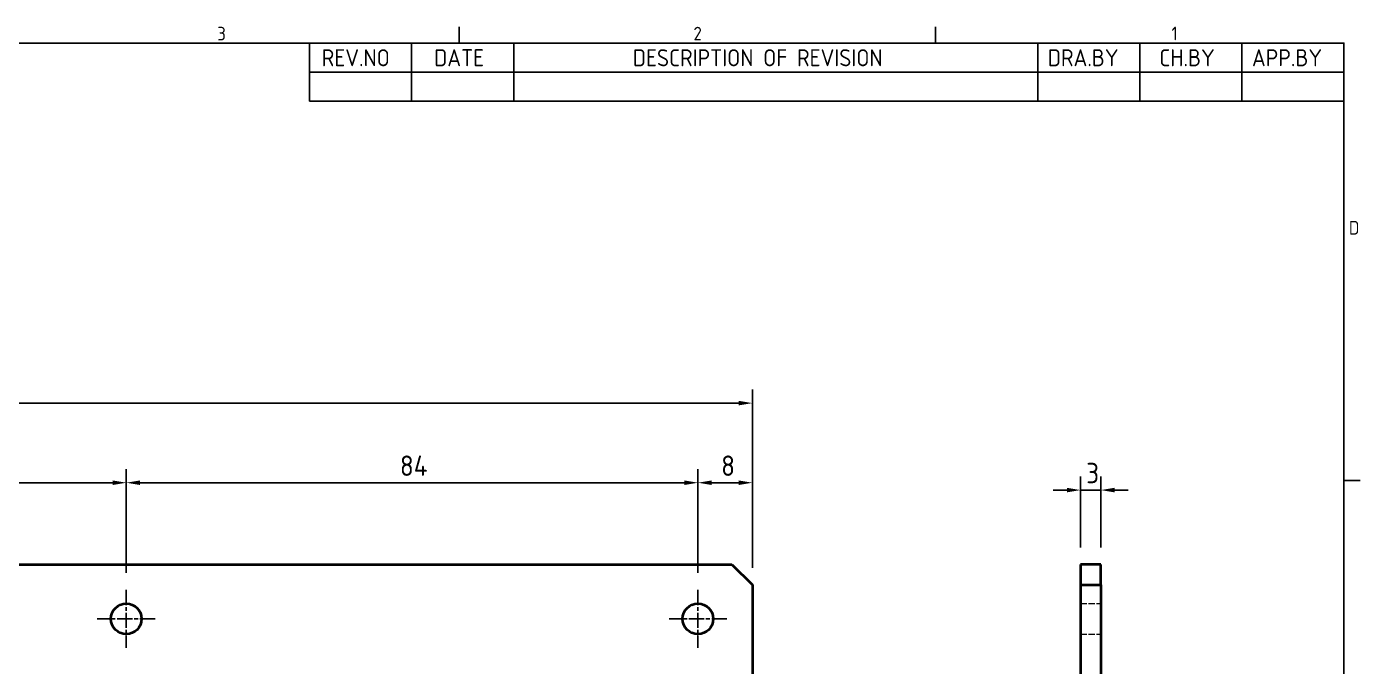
# Model space of a CAD drawing. Header units: millimetres. Extents: x 0 to 420, y 0 to 297.
# Drawn here: x 216.4 to 412.4, y 195.4 to 289.4 of the extents above; entities that cross this region are included whole.
import ezdxf

# ---------------------------------------------------------------- set-up
doc = ezdxf.new("R2010")
doc.units = ezdxf.units.MM
doc.linetypes.add('CHAIN', pattern=[0.35429999999999995, 0.2362, -0.0295, 0.0591, -0.0295])
doc.linetypes.add('DASHED', pattern=[0.2067, 0.1654, -0.0413])
doc.layers.get('0').update_dxf_attribs({"color": 3, "lineweight": 25})
for name, color, linetype, lineweight in [('가려진 것(ISO)', 2, 'DASHED', 18), ('가시적인 것(ISO)', 3, 'Continuous', 40), ('경계(ISO)', 7, 'Continuous', 25), ('기호(ISO)', 5, 'Continuous', 25), ('중심 표식(ISO)', 1, 'Continuous', 25), ('치수(ISO)', 2, 'Continuous', 25)]:
    doc.layers.add(name, color=color, linetype=linetype, lineweight=lineweight)
doc.styles.add('ISO Proportiona M2B', font='isocp.shx')
doc.styles.add('문자 텍스트_PSTEK_POSCO', font='isocp.shx')
doc.styles.add('치수 텍스트_PSTEK_POSCO', font='isocp.shx')
doc.dimstyles.new('치수_PSTEK_POSCO', dxfattribs={"dimtxt": 3, "dimasz": 2, "dimexe": 2, "dimexo": 2.5, "dimgap": 1, "dimtad": 1, "dimrnd": 1e-08, "dimdsep": 46, "dimtxsty": '치수 텍스트_PSTEK_POSCO', "dimcen": 0.09, "dimdle": 10, "dimclrd": 7, "dimclre": 7, "dimclrt": 2, "dimadec": 1, "dimazin": 2, "dimtfac": 1, "dimtmove": 0, "dimatfit": 3, "dimfxl": 0, "dimtolj": 1, "dimlwd": -1, "dimlwe": -1, "dimarcsym": 0})

# ---------------------------------------------------------------- blocks, each defined once
blk = doc.blocks.new('경계 Default Border')
at = {"layer": '경계(ISO)'}
for p, q in [((280, 287.0000076293945), (280, 289.4000053405762)), ((350, 287.0000076293945), (350, 289.4000053405762)), ((410, 222.7499961853027), (412.400016784668, 222.7499961853027))]:
    blk.add_line(p, q, dxfattribs=at)
at = {"layer": '경계(ISO)', "flags": 128}
blk.add_lwpolyline([(10, 10), (10, 287.0000076293945), (410, 287.0000076293945), (410, 10), (10, 10)], dxfattribs=at)
at = {"layer": '경계(ISO)', "color": 2, "char_height": 2.000000029802322, "attachment_point": 7, "style": '문자 텍스트_PSTEK_POSCO'}
for s, insert in [('3', (244.4456930345745, 287.3809296778403)), ('2', (314.418492964537, 287.3809296778403)), ('1', (384.6573774223157, 287.4)), ('D', (410.718846771929, 258.8559296629392))]:
    blk.add_mtext(s, dxfattribs=dict(at, insert=insert))
blk = doc.blocks.new('*D23')
at = {"layer": 'Defpoints', "color": 0, "transparency": 16777216}
for p in [(231.0747628198025, 222.4013084844839), (147.0747628198025, 206.6513084844839), (231.0747628198025, 206.6513084844839)]:
    blk.add_point(p, dxfattribs=at)
at = {"layer": '치수(ISO)', "color": 7, "transparency": 16777216}
for p, q in [((147.0747628198025, 209.1513084844839), (147.0747628198025, 224.4013084844839)), ((231.0747628198025, 209.1513084844839), (231.0747628198025, 224.4013084844839)), ((149.0747628198025, 222.4013084844839), (229.0747628198025, 222.4013084844839))]:
    blk.add_line(p, q, dxfattribs=at)
for points in [[(149.0747628198025, 222.7346418178173), (149.0747628198025, 222.0679751511506), (147.0747628198025, 222.4013084844839)], [(229.0747628198025, 222.7346418178173), (229.0747628198025, 222.0679751511506), (231.0747628198025, 222.4013084844839)]]:
    blk.add_solid(points, dxfattribs=at)
at = {"layer": '치수(ISO)', "color": 2, "transparency": 16777216, "insert": (187.2847628198025, 224.9013084844839), "char_height": 3, "attachment_point": 4, "style": '치수 텍스트_PSTEK_POSCO'}
blk.add_mtext('\\A1;84', dxfattribs=at)
blk = doc.blocks.new('*D24')
at = {"layer": 'Defpoints', "color": 0, "transparency": 16777216}
for p in [(315.0747628198025, 222.4013084844839), (231.0747628198025, 206.6513084844839), (315.0747628198025, 206.651308484484)]:
    blk.add_point(p, dxfattribs=at)
at = {"layer": '치수(ISO)', "color": 7, "transparency": 16777216}
for p, q in [((231.0747628198025, 209.1513084844839), (231.0747628198025, 224.4013084844839)), ((315.0747628198025, 209.151308484484), (315.0747628198025, 224.4013084844839)), ((233.0747628198025, 222.4013084844839), (313.0747628198025, 222.4013084844839))]:
    blk.add_line(p, q, dxfattribs=at)
for points in [[(233.0747628198025, 222.7346418178173), (233.0747628198025, 222.0679751511506), (231.0747628198025, 222.4013084844839)], [(313.0747628198025, 222.7346418178173), (313.0747628198025, 222.0679751511506), (315.0747628198025, 222.4013084844839)]]:
    blk.add_solid(points, dxfattribs=at)
at = {"layer": '치수(ISO)', "color": 2, "transparency": 16777216, "insert": (271.2847628198025, 224.9013084844839), "char_height": 3, "attachment_point": 4, "style": '치수 텍스트_PSTEK_POSCO'}
blk.add_mtext('\\A1;84', dxfattribs=at)
blk = doc.blocks.new('*D25')
at = {"layer": 'Defpoints', "color": 0, "transparency": 16777216}
for p in [(323.0747628198026, 222.4013084844839), (315.0747628198025, 206.651308484484), (323.0747628198026, 207.4013084844839)]:
    blk.add_point(p, dxfattribs=at)
at = {"layer": '치수(ISO)', "color": 7, "transparency": 16777216}
for p, q in [((315.0747628198025, 209.151308484484), (315.0747628198025, 224.4013084844839)), ((323.0747628198026, 209.9013084844839), (323.0747628198026, 224.4013084844839)), ((317.0747628198025, 222.4013084844839), (321.0747628198026, 222.4013084844839))]:
    blk.add_line(p, q, dxfattribs=at)
for points in [[(317.0747628198025, 222.7346418178173), (317.0747628198025, 222.0679751511506), (315.0747628198025, 222.4013084844839)], [(321.0747628198026, 222.7346418178173), (321.0747628198026, 222.0679751511506), (323.0747628198026, 222.4013084844839)]]:
    blk.add_solid(points, dxfattribs=at)
at = {"layer": '치수(ISO)', "color": 2, "transparency": 16777216, "insert": (318.4847628198026, 224.9013084844839), "char_height": 3, "attachment_point": 4, "style": '치수 텍스트_PSTEK_POSCO'}
blk.add_mtext('\\A1;8', dxfattribs=at)
blk = doc.blocks.new('*D26')
at = {"layer": 'Defpoints', "color": 0, "transparency": 16777216}
for p in [(323.0747628198026, 234.1001320457024), (55.07476281980253, 207.4013084844839), (323.0747628198026, 207.4013084844839)]:
    blk.add_point(p, dxfattribs=at)
at = {"layer": '치수(ISO)', "color": 7, "transparency": 16777216}
for p, q in [((55.07476281980253, 209.9013084844839), (55.07476281980253, 236.1001320457024)), ((323.0747628198026, 209.9013084844839), (323.0747628198026, 236.1001320457024)), ((57.07476281980253, 234.1001320457024), (321.0747628198026, 234.1001320457024))]:
    blk.add_line(p, q, dxfattribs=at)
for points in [[(57.07476281980253, 234.4334653790358), (57.07476281980253, 233.7667987123691), (55.07476281980253, 234.1001320457024)], [(321.0747628198026, 234.4334653790358), (321.0747628198026, 233.7667987123691), (323.0747628198026, 234.1001320457024)]]:
    blk.add_solid(points, dxfattribs=at)
at = {"layer": '치수(ISO)', "color": 2, "transparency": 16777216, "insert": (186.3366722686214, 236.600427321293), "char_height": 3, "attachment_point": 4, "style": '치수 텍스트_PSTEK_POSCO'}
blk.add_mtext('\\A1;268', dxfattribs=at)
blk = doc.blocks.new('*D33')
at = {"layer": 'Defpoints', "color": 0, "transparency": 16777216}
for p in [(371.2866642205399, 221.3221186885698), (371.2866642205399, 210.401308484484), (374.2866642205399, 210.401308484484)]:
    blk.add_point(p, dxfattribs=at)
at = {"layer": '치수(ISO)', "color": 7, "transparency": 16777216}
for p, q in [((371.2866642205399, 212.901308484484), (371.2866642205399, 223.3221186885698)), ((374.2866642205399, 212.901308484484), (374.2866642205399, 223.3221186885698)), ((369.2866642205399, 221.3221186885698), (367.2866642205399, 221.3221186885698)), ((374.2866642205399, 221.3221186885698), (371.2866642205399, 221.3221186885698)), ((376.2866642205399, 221.3221186885698), (378.2866642205399, 221.3221186885698))]:
    blk.add_line(p, q, dxfattribs=at)
for points in [[(369.2866642205399, 221.6554520219032), (369.2866642205399, 220.9887853552365), (371.2866642205399, 221.3221186885698)], [(376.2866642205399, 221.6554520219032), (376.2866642205399, 220.9887853552365), (374.2866642205399, 221.3221186885698)]]:
    blk.add_solid(points, dxfattribs=at)
at = {"layer": '치수(ISO)', "color": 2, "transparency": 16777216, "insert": (372.1245321861839, 223.8221186885698), "char_height": 3, "attachment_point": 4, "style": '치수 텍스트_PSTEK_POSCO'}
blk.add_mtext('\\A1;3', dxfattribs=at)

msp = doc.modelspace()

# ---------------------------------------------------------------- linework, layer by layer
at = {"layer": '가려진 것(ISO)', "ltscale": 5.713989734649658}
for p, q in [((371.2866642205384, 204.651308484484), (374.2866642205383, 204.651308484484)), ((371.2866642205384, 200.1513084844839), (374.2866642205383, 200.1513084844839))]:
    msp.add_line(p, q, dxfattribs=at)
at = {"layer": '가시적인 것(ISO)'}
for p, q in [((58.07476281980252, 210.4013084844839), (320.0747628198025, 210.401308484484)), ((320.0747628198025, 210.401308484484), (323.0747628198025, 207.4013084844839)), ((371.2866642205399, 210.401308484484), (371.2866642205407, 207.4013084844839)), ((374.2866642205399, 210.401308484484), (371.2866642205399, 210.401308484484)), ((374.2866642205407, 207.4013084844839), (374.2866642205399, 210.401308484484)), ((323.0747628198025, 207.4013084844839), (323.0747628198025, 83.40130848448393)), ((371.2866642205407, 207.4013084844839), (374.2866642205407, 207.4013084844839)), ((371.2866642205407, 207.4013084844839), (371.2866642205407, 83.40130848448393)), ((374.2866642205407, 207.4013084844839), (374.2866642205407, 83.40130848448393))]:
    msp.add_line(p, q, dxfattribs=at)
for centre in [(231.0747628198025, 202.4013084844839), (315.0747628198025, 202.4013084844839)]:
    msp.add_circle(centre, 2.25, dxfattribs=at)
at = {"layer": '기호(ISO)'}
for p, q in [((258, 287.0000076293945), (410, 287.0000076293945)), ((258, 287.0000076293945), (258, 282.7200076293945)), ((273, 287.0000076293945), (273, 282.7200076293945)), ((288, 287.0000076293945), (288, 282.7200076293945)), ((365, 287.0000076293945), (365, 282.7200076293945)), ((380, 287.0000076293945), (380, 282.7200076293945)), ((395, 287.0000076293945), (395, 282.7200076293945)), ((410, 287.0000076293945), (410, 282.7200076293945)), ((258, 282.7200076293945), (410, 282.7200076293945)), ((258, 282.7200076293945), (258, 278.4400076293945)), ((273, 282.7200076293945), (273, 278.4400076293945)), ((288, 282.7200076293945), (288, 278.4400076293945)), ((365, 282.7200076293945), (365, 278.4400076293945)), ((380, 282.7200076293945), (380, 278.4400076293945)), ((395, 282.7200076293945), (395, 278.4400076293945)), ((410, 282.7200076293945), (410, 278.4400076293945)), ((258, 278.4400076293945), (410, 278.4400076293945))]:
    msp.add_line(p, q, dxfattribs=at)
at = {"layer": '중심 표식(ISO)', "linetype": 'CHAIN', "ltscale": 9.445162773132324}
for p, q in [((231.0747628198025, 206.6513084844839), (231.0747628198025, 198.1513084844839)), ((315.0747628198025, 206.651308484484), (315.0747628198025, 198.1513084844839)), ((235.3247628198025, 202.4013084844839), (226.8247628198025, 202.4013084844839)), ((319.3247628198025, 202.4013084844839), (310.8247628198025, 202.4013084844839))]:
    msp.add_line(p, q, dxfattribs=at)

# ---------------------------------------------------------------- block references
msp.add_blockref('경계 Default Border', (0, 0))

# ---------------------------------------------------------------- texts
at = {"layer": '기호(ISO)', "color": 2, "char_height": 2.5, "attachment_point": 7, "style": 'ISO Proportiona M2B'}
for s, insert in [('REV.NO', (259.7871163682308, 283.5831900503393)), ('DATE', (276.3142317728366, 283.5831900503393)), ('DESCRIPTION OF REVISION', (305.5070204333629, 283.5831900503393)), ('DRA.BY', (366.4757339553204, 283.5831900503393)), ('CH.BY', (382.8642915086117, 283.5831900503393)), ('APP.BY', (396.4777339604404, 283.5831900503393))]:
    msp.add_mtext(s, dxfattribs=dict(at, insert=insert))

# ---------------------------------------------------------------- dimensions: what is measured, and where the dimension line sits
at = {"layer": '치수(ISO)', "color": 7}
dim = msp.add_linear_dim(base=(323.0747628198026, 234.1001320457024), p1=(55.07476281980253, 207.4013084844839), p2=(323.0747628198026, 207.4013084844839), dimstyle='치수_PSTEK_POSCO', override={"dimdec": 2, "dimtp": 0, "dimtm": -0, "dimtdec": 2, "dimtofl": 0, "dimatfit": 1}, dxfattribs=at)
dim.commit()
dim.dimension.update_dxf_attribs({"geometry": '*D26', "text_midpoint": (189.0747628198025, 234.1001320457024), "dimtype": 160})
for base, p1, p2, override, picture, middle in [((231.0747628198025, 222.4013084844839), (147.0747628198025, 206.6513084844839), (231.0747628198025, 206.6513084844839), {"dimdec": 2, "dimtp": 0, "dimtm": -0, "dimtdec": 2, "dimtofl": 0, "dimatfit": 1}, '*D23', (189.0847628198025, 222.4013084844839)), ((315.0747628198025, 222.4013084844839), (231.0747628198025, 206.6513084844839), (315.0747628198025, 206.651308484484), {"dimdec": 2, "dimtp": 0, "dimtm": -0, "dimtdec": 2, "dimtofl": 0, "dimatfit": 1}, '*D24', (273.0847628198025, 222.4013084844839)), ((323.0747628198026, 222.4013084844839), (315.0747628198025, 206.651308484484), (323.0747628198026, 207.4013084844839), {"dimdec": 2, "dimtp": 0, "dimtm": -0, "dimtdec": 2, "dimtofl": 0, "dimatfit": 1}, '*D25', (319.0847628198026, 222.4013084844839)), ((371.2866642205399, 221.3221186885698), (374.2866642205399, 210.401308484484), (371.2866642205399, 210.401308484484), {"dimdec": 2, "dimtp": 0, "dimtm": -0, "dimtdec": 2, "dimtofl": 1, "dimatfit": 1}, '*D33', (372.7866642205399, 221.3221186885698))]:
    dim = msp.add_linear_dim(base=base, p1=p1, p2=p2, angle=180, dimstyle='치수_PSTEK_POSCO', override=override, dxfattribs=at)
    dim.commit()
    dim.dimension.update_dxf_attribs({"geometry": picture, "text_midpoint": middle, "dimtype": 160})

doc.saveas('drawing.dxf')
